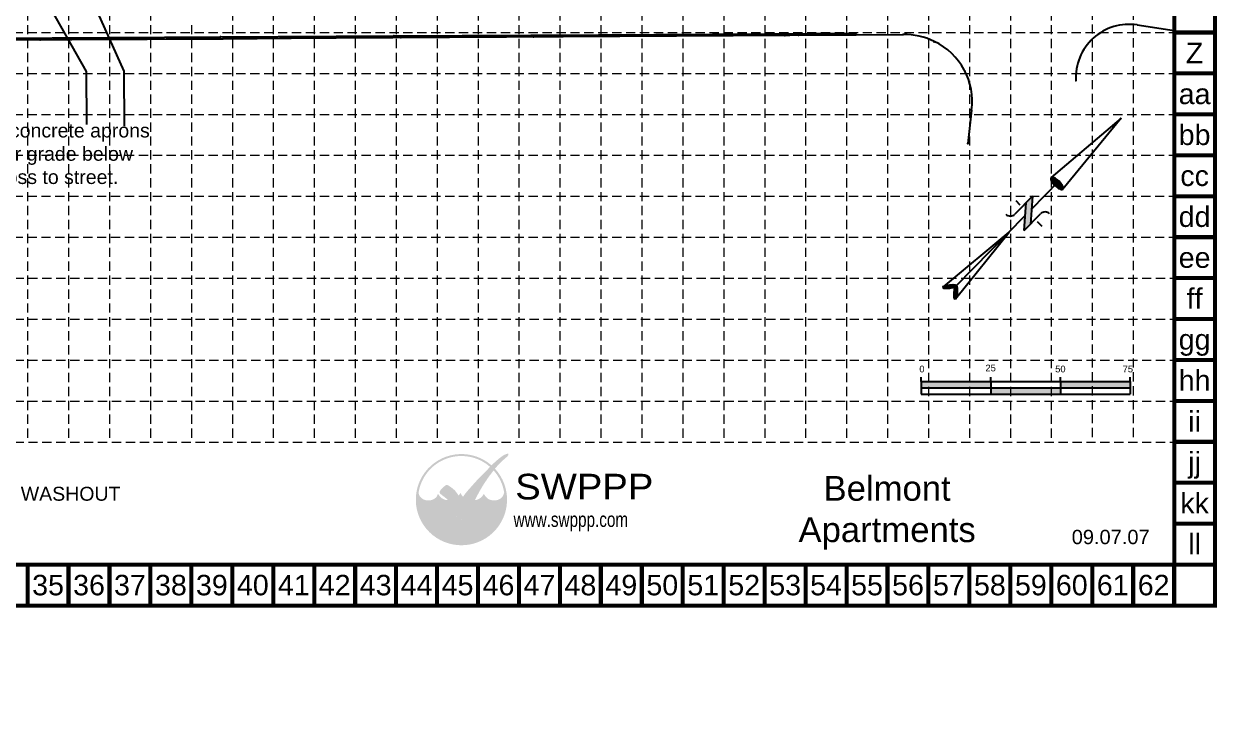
# Model space of a CAD drawing. Header units: feet. Extents: x 6046 to 7000, y 4530 to 5165.
# Drawn here: x 6566.3 to 7000.3, y 4529.5 to 4780.6 of the extents above; entities that cross this region are included whole.
import ezdxf
from ezdxf.enums import TextEntityAlignment as Align

# ---------------------------------------------------------------- set-up
doc = ezdxf.new("R2010")
doc.units = ezdxf.units.FT
doc.header["$LTSCALE"] = 30
doc.header["$MEASUREMENT"] = 0
doc.linetypes.add('HIDDEN', pattern=[0.375, 0.25, -0.125])
for name, color, linetype in [('20051228_SURVEY', 1, 'Continuous'), ('20070516_TOPO', 1, 'Continuous'), ('20070706_TOPO', 1, 'Continuous'), ('BASE', 7, 'Continuous'), ('DA_MAP_3', 1, 'Continuous'), ('GRID', 254, 'HIDDEN'), ('LEGEND', 1, 'Continuous'), ('LOGO', 7, 'Continuous'), ('MH_BOUNDARY', 1, 'Continuous'), ('NARROW', 7, 'Continuous'), ('STORM_SEWER', 1, 'Continuous'), ('TOPO_MAP', 1, 'Continuous')]:
    doc.layers.add(name, color=color, linetype=linetype)
doc.styles.add("L200'", font='ARIAL.TTF', dxfattribs={"height": 0.001969})
doc.styles.add('LOGO1', font='ROCKEB.TTF', dxfattribs={"height": 25})
doc.styles.get("Standard").update_dxf_attribs({"font": 'ARIAL.TTF'})

# ---------------------------------------------------------------- blocks, each defined once
blk = doc.blocks.new('North Arrow')
at = {"layer": 'NARROW'}
for p, q in [((32.43, 3.06), (32.43, 4.63)), ((0, 0), (22.36, 2)), ((0, 0), (22.33, -2.02)), ((28.77, -2.09), (34.02, 2.32)), ((36.18, 2.33), (30.46, 2.33)), ((36.16, 2.32), (31.04, -2.09)), ((39.1, 0.01), (59.96, 2.11)), ((31.2, -0.05), (21.66, -0.05)), ((21.66, -0.05), (21.66, -0.05)), ((28.77, -2.09), (34.95, -2.09)), ((32.43, -4.26), (32.43, -2.8)), ((57.45, -0.05), (33.41, -0.05)), ((59.83, -2.14), (39.04, -0.01)), ((57.69, -0.03), (57.77, -0.01)), ((57.77, -0.05), (57.69, -0.03))]:
    blk.add_line(p, q, dxfattribs=at)
blk.add_lwpolyline([(22.36, -2.03), (22.59, -1.93, 0.091577), (22.87, -1.44, 0.048306), (23.03, -0.75), (23.07, -0.01), (23.01, 0.82, 0.048306), (22.87, 1.42, 0.091577), (22.59, 1.91), (22.36, 2.01), (22.14, 1.91, 0.091577), (21.86, 1.42, 0.048306), (21.72, 0.82), (21.66, -0.01), (21.72, -0.83, 0.048306), (21.86, -1.44, 0.091577), (22.14, -1.93)], format="xyb", close=True, dxfattribs=at)
for points in [[(57.46, -0.03), (57.44, 0.08, -0.066818), (57.67, 0.47, -0.03073), (58.01, 0.84), (58.52, 1.29), (59.07, 1.7, -0.03073), (59.5, 1.95, -0.066818), (59.93, 2.1), (60.04, 2.06)], [(60.04, 2.06), (60.05, 1.95, -0.066818), (59.82, 1.56, -0.03073), (59.43, 1.14), (58.97, 0.74), (58.42, 0.33, -0.03073), (57.99, 0.08, -0.036692), (57.76, -0.02)], [(57.46, -0.04), (57.44, -0.15, 0.066818), (57.67, -0.54, 0.03073), (58.01, -0.9), (58.52, -1.36), (59.07, -1.77, 0.03073), (59.5, -2.02, 0.066818), (59.93, -2.17), (60.04, -2.13)], [(60.04, -2.13), (60.05, -2.01, 0.066818), (59.82, -1.63, 0.03073), (59.43, -1.2), (58.97, -0.8), (58.42, -0.4, 0.03073), (57.99, -0.15, 0.036692), (57.76, -0.05)]]:
    blk.add_lwpolyline(points, format="xyb", dxfattribs=at)
for centre, start, end in [((30.46, 3.86), 178.8769, 270), ((34.95, -3.62), 358.8769, 90)]:
    blk.add_arc(centre, 1.53, start, end, dxfattribs=at)
for points in [[(23.03, -0.76), (21.67, -0.05), (23.07, -0.05), (21.72, 0.82)], [(23.07, -0.05), (21.72, 0.82), (23.02, 0.75), (21.85, 1.42)], [(23.02, 0.75), (21.85, 1.42), (22.87, 1.44), (22.14, 1.91)], [(22.87, 1.44), (22.14, 1.91), (22.59, 1.91), (22.36, 2)], [(31.05, -2.09), (36.15, 2.36), (28.75, -2.06), (34.01, 2.36)], [(57.44, 0.08), (57.7, -0.01), (57.5, 0.21), (57.77, -0.01)], [(57.45, -0.04), (57.69, -0.02), (57.44, 0.08), (57.7, -0.01)], [(57.5, 0.21), (57.77, -0.01), (57.6, 0.39), (57.94, 0.06)], [(57.6, 0.39), (57.94, 0.06), (57.68, 0.5), (58.07, 0.13)], [(57.68, 0.5), (58.07, 0.13), (57.84, 0.66), (58.29, 0.26)], [(57.84, 0.66), (58.29, 0.26), (58.03, 0.86), (58.52, 0.41)], [(58.03, 0.86), (58.52, 0.41), (58.26, 1.07), (58.73, 0.57)], [(58.26, 1.07), (58.73, 0.57), (58.52, 1.3), (59.05, 0.81)], [(58.52, 1.3), (59.05, 0.81), (58.7, 1.42), (59.26, 0.99)], [(59.26, 1), (58.69, 1.42), (59.45, 1.15), (59, 1.65)], [(59.45, 1.15), (59, 1.65), (59.62, 1.34), (59.28, 1.82)], [(59.62, 1.34), (59.28, 1.82), (59.81, 1.55), (59.49, 1.95)], [(59.81, 1.55), (59.49, 1.95), (59.93, 1.73), (59.69, 2.04)], [(59.93, 1.73), (59.69, 2.04), (60.05, 1.94), (59.93, 2.1)], [(60.05, 1.94), (59.93, 2.1), (60.04, 2.06)], [(22.87, -1.44), (21.72, -0.87), (23.03, -0.76), (21.67, -0.05)], [(22.58, -1.93), (21.86, -1.45), (22.87, -1.44), (21.72, -0.87)], [(22.36, -2.01), (22.14, -1.93), (22.58, -1.93), (21.86, -1.45)], [(57.44, -0.14), (57.69, -0.02), (57.45, -0.04), (57.69, -0.02)], [(57.46, -0.19), (57.7, -0.03), (57.44, -0.14), (57.69, -0.02)], [(57.53, -0.33), (57.76, -0.05), (57.46, -0.19), (57.7, -0.03)], [(57.63, -0.48), (57.9, -0.1), (57.53, -0.33), (57.76, -0.05)], [(57.78, -0.66), (58.09, -0.2), (57.63, -0.48), (57.9, -0.1)], [(57.97, -0.87), (58.34, -0.35), (57.78, -0.66), (58.09, -0.2)], [(58.24, -1.11), (58.61, -0.54), (57.97, -0.87), (58.34, -0.35)], [(58.61, -1.43), (58.93, -0.77), (58.24, -1.11), (58.61, -0.54)], [(58.91, -1.64), (59.2, -1), (58.61, -1.43), (58.93, -0.77)], [(59.12, -1.79), (59.57, -1.36), (58.92, -1.65), (59.2, -1.01)], [(59.35, -1.93), (59.81, -1.62), (59.12, -1.79), (59.57, -1.36)], [(59.54, -1.32), (59.41, -1.18), (59.21, -1.01)], [(59.58, -2.05), (59.93, -1.79), (59.35, -1.93), (59.81, -1.62)], [(59.78, -2.13), (60.05, -2.01), (59.58, -2.05), (59.93, -1.79)], [(59.92, -2.17), (60.04, -2.13), (59.78, -2.13), (60.05, -2.01)]]:
    blk.add_solid(points, dxfattribs=at)
blk = doc.blocks.new('new logo')
at = {"layer": 'LOGO'}
h = blk.add_hatch(color=170, dxfattribs=at)
h.paths.add_polyline_path([(67.4, 44.1), (66.8, 44.7), (66.3, 45.2), (66, 45.8), (65.5, 46.4), (65.1, 47.2), (64.7, 47.9), (64.4, 48.5), (64.2, 49), (63.9, 49.6), (63.7, 50.1), (63.3, 51), (62.9, 52), (62.6, 52.8), (62.4, 53.3), (62.2, 53.7), (62.1, 54.2), (61.9, 54.7), (61.7, 55.2), (61.5, 55.7), (61.3, 56.3), (61, 56.8), (60.8, 57.4), (60.5, 57.9), (60.2, 58.5), (60, 59.1), (59.7, 59.6), (59.3, 60.2), (59, 60.8), (58.7, 61.3), (58.3, 61.9), (58, 62.4), (57.6, 62.9), (57.3, 63.4), (56.9, 63.9), (56.6, 64.3), (56.3, 64.7), (55.9, 65.1), (55.6, 65.5), (55.2, 65.9), (54.9, 66.2), (54, 66.2), (52.9, 66.3), (52, 66.5), (51.5, 66.6), (50.9, 66.8), (50.3, 67), (49.4, 67.4), (48.3, 67.9), (47.3, 68.6), (46.5, 69.3), (45.7, 70), (45, 70.8), (44.4, 71.5), (44, 72.2), (43.6, 72.7), (43.4, 72.9), (43.2, 73.2), (43.1, 73.4), (43, 73.5), (42.8, 73.7), (42.7, 73.7), (42.7, 73.8), (42.6, 73.8), (42.5, 73.7), (42.5, 73.6), (42.4, 73.5), (42.4, 73.4), (42.3, 73.2), (42.2, 72.8), (42, 72.1), (41.7, 71.5), (41.4, 70.9), (41, 70.3), (40.5, 69.8), (40, 69.2), (39.4, 68.7), (38.8, 68.2), (38.1, 67.7), (37.3, 67.3), (36.5, 66.9), (35.7, 66.6), (34.9, 66.3), (34, 66.1), (33, 66), (31.9, 65.9), (30.8, 65.9), (29.6, 65.9), (28.6, 66), (27.6, 66.1), (26.7, 66.4), (25.8, 66.7), (25, 67.1), (24.1, 67.6), (23.2, 68.2), (22.4, 68.9), (21.8, 69.5), (21.4, 69.9), (21, 70.4), (20.6, 70.9), (20.2, 71.5), (19.9, 72.1), (19.5, 72.9), (19.2, 73.8), (18.9, 74.8, -0.595729), (106.3, 106.8), (107, 107.5), (107.5, 108), (108.1, 108.6, 37.93689), (112.3, 104.5), (112.1, 104.2), (111.6, 103.7), (111.1, 103.1), (110.6, 102.5, -0.146449), (123.6, 75), (123.3, 74.5), (123.1, 74), (122.9, 73.5), (122.8, 73.1), (122.5, 72.4), (122.2, 71.7), (121.9, 71.1), (121.5, 70.5), (121.1, 70), (120.7, 69.5), (120.2, 69), (119.6, 68.6), (119, 68.1), (118.4, 67.7), (117.8, 67.4), (117.1, 67), (116.5, 66.7), (115.8, 66.5), (115, 66.3), (114.3, 66.1), (113.5, 66), (112.7, 65.9), (111.9, 65.8), (111.1, 65.8), (110.3, 65.8), (109.4, 65.9), (108.6, 66), (107.7, 66.2), (106.8, 66.4), (105.9, 66.7), (105.1, 67.1), (104.3, 67.5), (103.5, 68), (102.8, 68.6), (102.1, 69.3), (101.4, 70), (100.8, 70.7), (100.2, 71.4), (99.8, 72), (99.5, 72.5), (99.4, 72.8), (99.3, 73), (99.1, 73.2), (99, 73.4), (98.9, 73.5), (98.8, 73.6), (98.7, 73.6), (98.6, 73.6), (98.5, 73.5), (98.4, 73.4), (98.4, 73.3), (98.3, 73.2), (98.2, 73), (98.1, 72.8), (97.8, 72.4), (97.4, 71.8), (96.9, 71.1), (96.4, 70.5), (95.9, 70.1), (95.4, 69.6), (94.8, 69.1), (94.2, 68.6), (93.5, 68.2), (92.8, 67.7), (91.9, 67.3), (91, 66.9), (90.1, 66.6), (89.4, 66.4), (88.6, 66.2), (87.8, 66.1), (87.6, 65.6), (87.4, 65.1), (87.1, 64.4), (86.9, 63.8), (86.6, 63), (86.3, 62.2), (85.9, 61.3), (85.6, 60.4), (85.3, 59.5), (84.9, 58.6), (84.6, 57.7), (84.2, 56.7), (83.9, 55.8), (83.5, 54.9), (83.2, 54), (82.9, 53.2), (82.6, 52.4), (82.3, 51.6), (82.1, 51), (81.9, 50.3), (81.6, 49.8), (81.3, 48.9), (80.9, 48.1), (80.5, 47.3), (80.1, 46.6), (79.6, 45.9), (79.1, 45.4), (78.6, 44.8), (78.1, 44.3), (77.6, 43.9), (77, 43.5), (76.5, 43.1), (75.9, 42.8), (75.3, 42.6), (74.6, 42.3), (73.7, 42.1), (73, 41.9), (72.2, 41.9), (71.6, 42), (70.9, 42.2), (70.1, 42.5), (69.4, 42.8), (68.7, 43.1), (68, 43.5)])
h.paths.add_polyline_path([(71.8, 72), (70.7, 73.9), (70.1, 75.2), (69.7, 74.3), (68.7, 72.6), (67.9, 71.7), (67.9, 71.5), (68.1, 71.2), (68.3, 71), (68.4, 70.8), (68.5, 70.6), (68.7, 70.4), (68.8, 70.2), (68.9, 70.1), (69, 70), (69.1, 69.8), (69.3, 69.7), (69.4, 69.7), (69.5, 69.6), (69.6, 69.5), (69.7, 69.5), (69.8, 69.4), (69.9, 69.4), (70.1, 69.3), (70.2, 69.3), (70.3, 69.2), (70.4, 69.2), (70.5, 69.2), (70.6, 69.2), (70.8, 69.2), (70.9, 69.2), (71, 69.2), (71.1, 69.2), (71.2, 69.2), (71.3, 69.2), (71.4, 69.2), (71.5, 69.2), (71.6, 69.2), (71.7, 69.3), (71.8, 69.3), (71.9, 69.3), (72, 69.4), (72.1, 69.5), (72.2, 69.5), (72.3, 69.6), (72.5, 69.6), (72.6, 69.7), (72.7, 69.8), (72.8, 69.9), (72.9, 70), (73, 70.1), (73.1, 70.2), (73.2, 70.3), (73.3, 70.4), (72.5, 71.1)], flags=17)
blk.add_hatch(color=240, dxfattribs=at).paths.add_polyline_path([(117.7, 117.3), (118.9, 118.2), (119.8, 118.9), (120.6, 119.5), (121.3, 119.9), (121.9, 120.3), (122.4, 120.6), (122.8, 120.9), (123.1, 121.1), (123.4, 121.3), (123.7, 121.4), (124, 121.6), (124.2, 121.7), (124.4, 121.8), (124.6, 121.9), (124.8, 121.9), (125, 122), (125.2, 122.1), (125.4, 122.2), (125.6, 122.2), (125.8, 122.3), (125.9, 122.4), (126.1, 122.4), (126.3, 122.5), (126.4, 122.5), (126.6, 122.6), (126.7, 122.6), (126.8, 122.7), (126.9, 122.7), (127.1, 122.7), (127.2, 122.8), (127.3, 122.8), (127.4, 122.8), (127.5, 122.8), (127.6, 122.8), (127.7, 122.8), (127.8, 122.8), (127.9, 122.8), (128, 122.8), (128.1, 122.8), (128.1, 122.8), (128.2, 122.8), (128.3, 122.8), (128.4, 122.8), (128.4, 122.7), (128.5, 122.7), (128.5, 122.7), (128.6, 122.7), (128.6, 122.6), (128.7, 122.6), (128.7, 122.6), (128.7, 122.5), (128.7, 122.5), (128.8, 122.4), (128.8, 122.4), (128.8, 122.3), (128.8, 122.3), (128.8, 122.2), (128.8, 122.1), (128.8, 122.1), (128.8, 122), (128.8, 121.9), (128.8, 121.8), (128.8, 121.8), (128.8, 121.7), (128.8, 121.6), (128.7, 121.5), (128.7, 121.4), (128.7, 121.3), (128.6, 121.3), (128.6, 121.2), (128.5, 121.1), (128.4, 121), (128.4, 120.8), (128.3, 120.7), (128.2, 120.6), (128.1, 120.4), (128, 120.3), (127.8, 120.1), (127.7, 120), (127.6, 119.8), (127.4, 119.6), (127.3, 119.4), (127.1, 119.2), (126.8, 119), (126.6, 118.8), (126.3, 118.5), (125.9, 118.2), (125.5, 117.9), (125.1, 117.5), (124.6, 117), (124, 116.6), (123.5, 116.1), (122.9, 115.6), (122.3, 115.1), (121.7, 114.5), (121.1, 114), (120.6, 113.5), (120, 113), (119.5, 112.5), (119, 112), (118.5, 111.5), (118, 111), (117.5, 110.5), (117, 109.9), (116.5, 109.4), (116, 108.8), (115.5, 108.3), (115, 107.7), (114.5, 107.1), (114, 106.6), (113.5, 106), (113, 105.4), (112.5, 104.8), (112.1, 104.2), (111.6, 103.7), (111.1, 103.1), (110.6, 102.4), (110.1, 101.8), (109.6, 101.1), (109, 100.4), (108.5, 99.7), (107.9, 98.9), (107.3, 98.1), (106.7, 97.3), (106, 96.4), (105.4, 95.6), (104.8, 94.7), (104.2, 93.9), (103.6, 93.1), (103.1, 92.3), (102.5, 91.5), (102, 90.6), (101.4, 89.8), (100.9, 89), (100.3, 88.2), (99.8, 87.3), (99.2, 86.5), (98.6, 85.6), (98.1, 84.7), (97.5, 83.8), (96.9, 82.9), (96.4, 82), (95.9, 81.1), (95.4, 80.3), (94.9, 79.5), (94.5, 78.7), (94, 78), (93.6, 77.2), (93.2, 76.5), (92.8, 75.8), (92.4, 75), (92, 74.3), (91.6, 73.5), (91.2, 72.8), (90.8, 72), (90.4, 71.3), (90, 70.6), (89.6, 69.9), (89.3, 69.3), (89, 68.7), (88.8, 68.2), (88.5, 67.7), (88.3, 67.3), (88.1, 66.9), (88, 66.5), (87.8, 66.1), (87.6, 65.6), (87.4, 65.1), (87.1, 64.4), (86.9, 63.8), (86.6, 63), (86.3, 62.2), (85.9, 61.3), (85.6, 60.4), (85.3, 59.5), (84.9, 58.6), (84.6, 57.7), (84.2, 56.7), (83.9, 55.8), (83.5, 54.9), (83.2, 54), (82.9, 53.2), (82.6, 52.4), (82.3, 51.6), (82.1, 51), (81.9, 50.3), (81.6, 49.8), (81.4, 49.2), (81.2, 48.7), (81, 48.3), (80.8, 47.9), (80.6, 47.5), (80.4, 47.1), (80.2, 46.7), (80, 46.4), (79.7, 46.1), (79.5, 45.8), (79.2, 45.5), (79, 45.2), (78.7, 44.9), (78.5, 44.7), (78.2, 44.4), (78, 44.2), (77.7, 44), (77.4, 43.8), (77.2, 43.6), (76.9, 43.4), (76.6, 43.2), (76.3, 43), (76, 42.9), (75.7, 42.7), (75.5, 42.6), (75.2, 42.5), (74.9, 42.4), (74.6, 42.3), (74.3, 42.2), (74, 42.1), (73.8, 42.1), (73.5, 42), (73.2, 42), (73, 41.9), (72.7, 41.9), (72.5, 41.9), (72.2, 41.9), (72, 42), (71.8, 42), (71.5, 42.1), (71.3, 42.1), (71.1, 42.2), (70.8, 42.2), (70.6, 42.3), (70.4, 42.4), (70.1, 42.5), (69.9, 42.6), (69.6, 42.7), (69.4, 42.8), (69.2, 42.9), (68.9, 43), (68.7, 43.1), (68.5, 43.2), (68.2, 43.4), (68, 43.6), (67.8, 43.7), (67.6, 43.9), (67.4, 44.1), (67.2, 44.3), (67, 44.5), (66.8, 44.7), (66.6, 44.9), (66.5, 45.1), (66.3, 45.4), (66.1, 45.6), (65.9, 45.9), (65.7, 46.2), (65.4, 46.6), (65.2, 47), (65, 47.4), (64.7, 47.9), (64.4, 48.5), (64.2, 49), (63.9, 49.6), (63.7, 50.1), (63.4, 50.7), (63.2, 51.3), (63, 51.8), (62.8, 52.3), (62.6, 52.8), (62.4, 53.3), (62.2, 53.7), (62.1, 54.2), (61.9, 54.7), (61.7, 55.2), (61.5, 55.7), (61.3, 56.3), (61, 56.8), (60.8, 57.4), (60.5, 57.9), (60.2, 58.5), (60, 59.1), (59.7, 59.6), (59.3, 60.2), (59, 60.8), (58.7, 61.3), (58.3, 61.9), (58, 62.4), (57.6, 62.9), (57.3, 63.4), (56.9, 63.9), (56.6, 64.3), (56.3, 64.7), (55.9, 65.1), (55.6, 65.5), (55.2, 65.9), (54.9, 66.3), (54.5, 66.6), (54.1, 67), (53.7, 67.4), (53.3, 67.8), (52.8, 68.1), (52.4, 68.5), (51.9, 68.9), (51.4, 69.3), (50.9, 69.7), (50.5, 70), (50, 70.4), (49.5, 70.8), (49.1, 71.1), (48.7, 71.5), (48.2, 71.8), (47.8, 72.1), (47.5, 72.4), (47.1, 72.7), (46.8, 72.9), (46.6, 73.1), (46.3, 73.3), (46.1, 73.5), (45.9, 73.6), (45.7, 73.8), (45.6, 73.9), (45.5, 74), (45.3, 74.2), (45.2, 74.3), (45.1, 74.4), (45, 74.6), (45, 74.7), (44.9, 74.8), (44.8, 75), (44.8, 75.1), (44.8, 75.2), (44.7, 75.4), (44.7, 75.5), (44.7, 75.7), (44.7, 75.8), (44.7, 76), (44.7, 76.1), (44.7, 76.3), (44.8, 76.4), (44.8, 76.6), (44.9, 76.7), (44.9, 76.9), (45, 77.1), (45.1, 77.2), (45.2, 77.4), (45.3, 77.6), (45.4, 77.8), (45.6, 78), (45.7, 78.2), (45.9, 78.5), (46.1, 78.7), (46.3, 79), (46.6, 79.3), (46.8, 79.5), (47.1, 79.8), (47.3, 80.1), (47.6, 80.4), (47.9, 80.7), (48.2, 81), (48.5, 81.3), (48.8, 81.6), (49.2, 81.9), (49.5, 82.2), (49.8, 82.5), (50.1, 82.7), (50.4, 83), (50.7, 83.2), (51, 83.4), (51.2, 83.6), (51.5, 83.8), (51.7, 83.9), (51.9, 84.1), (52.1, 84.2), (52.2, 84.3), (52.4, 84.4), (52.5, 84.5), (52.7, 84.5), (52.8, 84.6), (53, 84.6), (53.1, 84.6), (53.2, 84.7), (53.3, 84.7), (53.5, 84.7), (53.6, 84.7), (53.7, 84.7), (53.8, 84.7), (54, 84.7), (54.1, 84.6), (54.2, 84.6), (54.3, 84.5), (54.5, 84.5), (54.6, 84.4), (54.7, 84.4), (54.9, 84.3), (55, 84.2), (55.2, 84.1), (55.3, 84.1), (55.5, 84), (55.7, 83.9), (55.9, 83.7), (56.1, 83.6), (56.4, 83.4), (56.7, 83.2), (57, 83), (57.3, 82.8), (57.7, 82.5), (58, 82.3), (58.4, 82), (58.8, 81.7), (59.2, 81.4), (59.6, 81.1), (60, 80.8), (60.4, 80.5), (60.8, 80.2), (61.2, 79.9), (61.5, 79.6), (61.9, 79.3), (62.3, 78.9), (62.6, 78.6), (63, 78.3), (63.3, 77.9), (63.7, 77.5), (64, 77.2), (64.3, 76.8), (64.6, 76.4), (64.9, 76), (65.2, 75.6), (65.5, 75.2), (65.8, 74.8), (66.1, 74.4), (66.4, 74), (66.7, 73.6), (66.9, 73.2), (67.2, 72.8), (67.4, 72.5), (67.6, 72.1), (67.8, 71.8), (67.9, 71.5), (68.1, 71.2), (68.3, 71), (68.4, 70.8), (68.5, 70.6), (68.7, 70.4), (68.8, 70.2), (68.9, 70.1), (69, 70), (69.1, 69.8), (69.3, 69.7), (69.4, 69.7), (69.5, 69.6), (69.6, 69.5), (69.7, 69.5), (69.8, 69.4), (69.9, 69.4), (70.1, 69.3), (70.2, 69.3), (70.3, 69.2), (70.4, 69.2), (70.5, 69.2), (70.6, 69.2), (70.8, 69.2), (70.9, 69.2), (71, 69.2), (71.1, 69.2), (71.2, 69.2), (71.3, 69.2), (71.4, 69.2), (71.5, 69.2), (71.6, 69.2), (71.7, 69.3), (71.8, 69.3), (71.9, 69.3), (72, 69.4), (72.1, 69.5), (72.2, 69.5), (72.3, 69.6), (72.5, 69.6), (72.6, 69.7), (72.7, 69.8), (72.8, 69.9), (72.9, 70), (73, 70.1), (73.1, 70.2), (73.2, 70.3), (73.3, 70.5), (73.5, 70.6), (73.6, 70.8), (73.7, 70.9), (73.9, 71.1), (74, 71.3), (74.2, 71.5), (74.3, 71.8), (74.5, 72), (74.7, 72.3), (74.9, 72.6), (75.1, 72.8), (75.3, 73.1), (75.6, 73.5), (75.8, 73.8), (76.1, 74.1), (76.4, 74.5), (76.7, 74.9), (77, 75.3), (77.3, 75.7), (77.7, 76.1), (78, 76.5), (78.4, 77), (78.8, 77.4), (79.2, 77.9), (79.6, 78.4), (80, 78.9), (80.5, 79.5), (81, 80), (81.5, 80.6), (82, 81.1), (82.5, 81.7), (83, 82.3), (83.6, 82.9), (84.1, 83.5), (84.7, 84.1), (85.2, 84.7), (85.7, 85.3), (86.2, 85.8), (86.7, 86.4), (87.2, 86.9), (87.7, 87.4), (88.1, 87.9), (88.6, 88.5), (89.1, 89), (89.5, 89.5), (90, 90.1), (90.5, 90.6), (91, 91.2), (91.5, 91.7), (92.1, 92.3), (92.6, 92.9), (93.2, 93.5), (93.8, 94.1), (94.4, 94.8), (95, 95.4), (95.6, 96), (96.3, 96.7), (96.9, 97.3), (97.6, 98), (98.2, 98.6), (98.8, 99.2), (99.4, 99.8), (100, 100.3), (100.5, 100.9), (101.1, 101.4), (101.6, 102), (102.1, 102.5), (102.7, 103.1), (103.2, 103.6), (103.7, 104.1), (104.2, 104.7), (104.8, 105.2), (105.3, 105.8), (105.9, 106.3), (106.4, 106.9), (107, 107.5), (107.5, 108), (108.1, 108.6), (108.7, 109.2), (109.3, 109.8), (109.9, 110.3), (110.4, 110.9), (111, 111.5), (111.6, 112), (112.2, 112.6), (112.8, 113.1), (113.4, 113.6), (114, 114.2), (114.6, 114.7), (115.3, 115.3), (116, 115.9), (116.8, 116.6)])
at = {"layer": 'LOGO', "style": 'LOGO1'}
for s, height, width, p in [('SWPPP', 31.32, 1.115, (137, 67)), ('www.swppp.com', 18.112, 0.77, (135, 33.4))]:
    blk.add_text(s, height=height, dxfattribs=dict(at, width=width)).set_placement(p)
blk = doc.blocks.new('A$C25F95DC9')
h = blk.add_hatch(color=7)
h.paths.add_polyline_path([(26.06, 2.28), (26.06, 4.57), (0.71, 4.57), (0.71, 2.28)])
h.paths.add_polyline_path([(26.06, 2.28), (26.06, 0), (51.41, 0), (51.41, 2.28)])
h.paths.add_polyline_path([(51.41, 4.57), (51.41, 2.28), (76.76, 2.28), (76.76, 4.57)])
at = {"color": 7}
for p, q in [((0.71, 4.57), (0.71, 6.09)), ((0.71, 4.57), (26.06, 4.57)), ((0.71, 4.57), (0.71, 0)), ((26.06, 4.57), (26.06, 6.09)), ((26.06, 4.57), (76.76, 4.57)), ((26.06, 4.57), (26.06, 0)), ((51.41, 4.57), (51.41, 6.09)), ((51.41, 4.57), (51.41, 0)), ((76.76, 4.57), (76.76, 6.09)), ((76.76, 4.57), (76.76, 0)), ((0.71, 2.28), (76.76, 2.28)), ((0.71, 0), (26.06, 0)), ((26.06, 0), (76.76, 0))]:
    blk.add_line(p, q, dxfattribs=at)
for s, height, p in [('0', 2.43, (0.04, 7.9)), ('25', 2.434, (24.07, 8.27)), ('50', 2.434, (49.44, 7.9)), ('75', 2.434, (73.97, 7.9))]:
    blk.add_text(s, height=height, dxfattribs=at).set_placement(p)

msp = doc.modelspace()

# ---------------------------------------------------------------- linework, layer by layer
at = {"layer": '20051228_SURVEY', "color": 7, "linetype": 'Continuous', "flags": 128}
msp.add_lwpolyline([(6971.19, 4780.25), (6971.19, 4780.25, 0.476625), (6948.9, 4759.96), (6948.9, 4759.96)], format="xyb", dxfattribs=at)
at = {"layer": '20051228_SURVEY', "color": 7, "linetype": 'Continuous'}
msp.add_lwpolyline([(6971.19, 4780.25), (6984.66, 4778.21)], dxfattribs=at)
at = {"layer": '20070516_TOPO', "color": 7, "linetype": 'Continuous'}
for p, q in [((6531.28, 4774.75), (6638.66, 4775.22)), ((6531.4, 4775.34), (6637.78, 4775.95)), ((6637.78, 4775.95), (6700.81, 4776.29)), ((6638.66, 4775.22), (6700.89, 4775.8)), ((6700.81, 4776.29), (6775.56, 4776.71)), ((6700.89, 4775.8), (6775.66, 4776.18)), ((6775.56, 4776.71), (6837.31, 4777.02)), ((6775.66, 4776.18), (6837.27, 4776.53)), ((6837.27, 4776.53), (6868.83, 4776.7)), ((6837.31, 4777.02), (6868.82, 4777.27))]:
    msp.add_line(p, q, dxfattribs=at)
for p in [(6637.78, 4775.95), (6638.66, 4775.22), (6700.81, 4776.29), (6700.89, 4775.8), (6775.56, 4776.71), (6775.66, 4776.18), (6837.27, 4776.53), (6837.31, 4777.02), (6868.82, 4777.27), (6868.83, 4776.7)]:
    msp.add_point(p, dxfattribs=at)
at = {"layer": '20070706_TOPO', "color": 7, "linetype": 'Continuous'}
for p, q in [((6444.05, 4774.13), (6886.09, 4776.81)), ((6910.97, 4749.21), (6909.56, 4737.14))]:
    msp.add_line(p, q, dxfattribs=at)
for centre, radius, start, end in [((6886.25, 4751.03), 25.78, 64.3594, 90.3653), ((6887.09, 4752.49), 24.1, 352.1758, 64.65)]:
    msp.add_arc(centre, radius, start, end, dxfattribs=at)
for p in [(6572.19, 4774.86), (6576.08, 4774.92), (6703.36, 4775.66), (6707.25, 4775.76), (6751.61, 4775.96), (6756.29, 4776.09), (6843.09, 4776.42), (6848.04, 4776.48), (6886.09, 4776.81), (6897.41, 4774.27), (6897.41, 4774.12), (6908.54, 4763.49), (6910.97, 4749.21), (6909.56, 4737.14)]:
    msp.add_point(p, dxfattribs=at)
at = {"layer": 'BASE', "color": 9}
msp.add_line((6984.63, 5149.78), (6984.63, 4583.91), dxfattribs=at)
at = {"layer": 'BASE', "const_width": 1.49}
for points in [[(6999.52, 4777.5), (6984.63, 4777.5)], [(6999.52, 4762.61), (6984.63, 4762.61)], [(6999.52, 4747.71), (6984.63, 4747.71)], [(6999.52, 4732.82), (6984.63, 4732.82)], [(6999.52, 4717.93), (6984.63, 4717.93)], [(6999.52, 4703.04), (6984.63, 4703.04)], [(6999.52, 4688.15), (6984.63, 4688.15)], [(6999.52, 4673.26), (6984.63, 4673.26)], [(6999.52, 4658.37), (6984.63, 4658.37)], [(6999.52, 4643.48), (6984.63, 4643.48)], [(6999.52, 4628.58), (6984.63, 4628.58)], [(6999.52, 4613.69), (6984.63, 4613.69)], [(6999.52, 4598.8), (6984.63, 4598.8)], [(6567.67, 4569.02), (6567.67, 4583.91)], [(6582.56, 4569.02), (6582.56, 4583.91)], [(6597.46, 4569.02), (6597.46, 4583.91)], [(6612.35, 4569.02), (6612.35, 4583.91)], [(6627.24, 4569.02), (6627.24, 4583.91)], [(6642.13, 4569.02), (6642.13, 4583.91)], [(6657.02, 4569.02), (6657.02, 4583.91)], [(6671.91, 4569.02), (6671.91, 4583.91)], [(6686.8, 4569.02), (6686.8, 4583.91)], [(6701.69, 4569.02), (6701.69, 4583.91)], [(6716.59, 4569.02), (6716.59, 4583.91)], [(6731.48, 4569.02), (6731.48, 4583.91)], [(6746.37, 4569.02), (6746.37, 4583.91)], [(6761.26, 4569.02), (6761.26, 4583.91)], [(6776.15, 4569.02), (6776.15, 4583.91)], [(6791.04, 4569.02), (6791.04, 4583.91)], [(6805.93, 4569.02), (6805.93, 4583.91)], [(6820.82, 4569.02), (6820.82, 4583.91)], [(6835.72, 4569.02), (6835.72, 4583.91)], [(6850.61, 4569.02), (6850.61, 4583.91)], [(6865.5, 4569.02), (6865.5, 4583.91)], [(6880.39, 4569.02), (6880.39, 4583.91)], [(6895.28, 4569.02), (6895.28, 4583.91)], [(6910.17, 4569.02), (6910.17, 4583.91)], [(6925.06, 4569.02), (6925.06, 4583.91)], [(6939.95, 4569.02), (6939.95, 4583.91)], [(6954.85, 4569.02), (6954.85, 4583.91)], [(6969.74, 4569.02), (6969.74, 4583.91)], [(6999.52, 4583.91), (6984.63, 4583.91)], [(6984.63, 4569.02), (6984.63, 4583.91)]]:
    msp.add_lwpolyline(points, dxfattribs=at)
at = {"layer": 'GRID', "color": 252, "linetype": 'HIDDEN', "lineweight": 0, "ltscale": 0.45}
for p, q in [((6567.67, 5149.78), (6567.67, 4628.52)), ((6582.56, 5149.78), (6582.56, 4628.52)), ((6597.46, 5149.78), (6597.46, 4628.52)), ((6612.35, 5149.78), (6612.35, 4628.52)), ((6627.24, 5149.78), (6627.24, 4628.52)), ((6642.13, 5149.78), (6642.13, 4628.52)), ((6657.02, 5149.78), (6657.02, 4628.52)), ((6671.91, 5149.78), (6671.91, 4628.52)), ((6686.8, 5149.78), (6686.8, 4628.52)), ((6701.69, 5149.78), (6701.69, 4628.52)), ((6716.59, 5149.78), (6716.59, 4628.52)), ((6731.48, 5149.78), (6731.48, 4628.52)), ((6746.37, 5149.78), (6746.37, 4628.52)), ((6761.26, 5149.78), (6761.26, 4628.52)), ((6776.15, 5149.78), (6776.15, 4628.52)), ((6791.04, 5149.78), (6791.04, 4628.52)), ((6805.93, 5149.78), (6805.93, 4628.52)), ((6820.82, 5149.78), (6820.82, 4628.52)), ((6835.72, 5149.78), (6835.72, 4628.52)), ((6850.61, 5149.78), (6850.61, 4628.52)), ((6865.5, 5149.78), (6865.5, 4628.52)), ((6880.39, 5149.78), (6880.39, 4628.52)), ((6895.28, 5149.78), (6895.28, 4628.52)), ((6910.17, 5149.78), (6910.17, 4628.52)), ((6925.06, 5149.78), (6925.06, 4628.52)), ((6939.95, 5149.78), (6939.95, 4628.52)), ((6954.82, 5150.02), (6954.82, 4628.52)), ((6969.71, 5150.02), (6969.71, 4628.52)), ((6061.37, 4777.5), (6984.63, 4777.5)), ((6061.37, 4762.61), (6984.63, 4762.61)), ((6061.37, 4747.71), (6984.63, 4747.71)), ((6061.37, 4732.82), (6984.63, 4732.82)), ((6061.37, 4717.93), (6984.63, 4717.93)), ((6061.37, 4703.04), (6984.63, 4703.04)), ((6061.7, 4688.08), (6984.96, 4688.08)), ((6061.7, 4673.19), (6984.96, 4673.19)), ((6061.7, 4658.3), (6984.96, 4658.3)), ((6061.7, 4643.41), (6984.96, 4643.41)), ((6061.7, 4628.52), (6984.96, 4628.52))]:
    msp.add_line(p, q, dxfattribs=at)
at = {"layer": 'STORM_SEWER', "color": 5, "linetype": 'Continuous'}
for p, q in [((6580.27, 4813.45), (6602.71, 4763.46)), ((6602.71, 4763.46), (6602.81, 4743.47))]:
    msp.add_line(p, q, dxfattribs=at)
at = {"layer": 'STORM_SEWER', "color": 5, "linetype": 'Continuous', "flags": 128}
msp.add_lwpolyline([(6567.13, 4801.95), (6589.03, 4763.28), (6589.12, 4744.08)], dxfattribs=at)

# ---------------------------------------------------------------- block references
at = {"layer": 'BASE', "xscale": 1.489124999999675, "yscale": 1.489125000000058, "zscale": 1.489124999999654, "rotation": 225.5533251555941}
msp.add_blockref('North Arrow', (6965.36, 4746.37), dxfattribs=at)
at = {"layer": 'GRID', "ltscale": 500, "xscale": 0.2978249999996478, "yscale": 0.2978249999996478, "zscale": 0.2978249999999308}
msp.add_blockref('new logo', (6704.2, 4587.67), dxfattribs=at)
at = {"layer": 'MH_BOUNDARY'}
msp.add_blockref('A$C25F95DC9', (6891.93, 4645.96), dxfattribs=at)

# ---------------------------------------------------------------- texts
at = {"color": 3, "insert": (6519.85, 4744.39), "char_height": 5.07778, "width": 189.5784, "attachment_point": 2}
msp.add_mtext('{\\C7;Sandbags may be needed across existing concrete aprons until installation of silt fence is possible, or grade below existing concrete to prevent sediment loss to street. }', dxfattribs=at)
at = {"insert": (6880.25, 4616.18), "char_height": 9.025, "width": 43.7109, "attachment_point": 2}
msp.add_mtext('Belmont Apartments', dxfattribs=at)
at = {"layer": 'BASE'}
for s, height, p in [('Z', 7.45, (6992.07, 4770.05)), ('aa', 7.446, (6992.07, 4755.16)), ('bb', 7.446, (6992.07, 4740.27)), ('cc', 7.446, (6992.07, 4725.38)), ('dd', 7.446, (6992.07, 4710.49)), ('ee', 7.446, (6992.07, 4695.6)), ('ff', 7.446, (6992.07, 4680.7)), ('gg', 7.446, (6992.07, 4665.81)), ('hh', 7.446, (6992.07, 4650.92)), ('ii', 7.446, (6992.07, 4636.03)), ('jj', 7.446, (6992.07, 4621.14)), ('kk', 7.446, (6992.07, 4606.25)), ('ll', 7.446, (6992.07, 4591.36)), ('35', 7.446, (6575.12, 4576.47)), ('36', 7.446, (6590.01, 4576.47)), ('37', 7.446, (6604.9, 4576.47)), ('38', 7.446, (6619.79, 4576.47)), ('39', 7.446, (6634.68, 4576.47)), ('40', 7.446, (6649.58, 4576.47)), ('41', 7.446, (6664.47, 4576.47)), ('42', 7.446, (6679.36, 4576.47)), ('43', 7.446, (6694.25, 4576.47)), ('44', 7.446, (6709.14, 4576.47)), ('45', 7.446, (6724.03, 4576.47)), ('46', 7.446, (6738.92, 4576.47)), ('47', 7.446, (6753.81, 4576.47)), ('48', 7.446, (6768.71, 4576.47)), ('49', 7.446, (6783.6, 4576.47)), ('50', 7.446, (6798.49, 4576.47)), ('51', 7.446, (6813.38, 4576.47)), ('52', 7.446, (6828.27, 4576.47)), ('53', 7.446, (6843.16, 4576.47)), ('54', 7.446, (6858.05, 4576.47)), ('55', 7.446, (6872.94, 4576.47)), ('56', 7.446, (6887.84, 4576.47)), ('57', 7.446, (6902.73, 4576.47)), ('58', 7.446, (6917.62, 4576.47)), ('59', 7.446, (6932.51, 4576.47)), ('60', 7.446, (6947.4, 4576.47)), ('61', 7.446, (6962.29, 4576.47)), ('62', 7.446, (6977.18, 4576.47))]:
    msp.add_text(s, height=height, dxfattribs=at).set_placement(p, align=Align.MIDDLE_CENTER)
msp.add_text('09.07.07', height=5.212, dxfattribs=at).set_placement((6961.55, 4591.36), align=Align.CENTER)
at = {"layer": 'LEGEND', "color": 7, "style": "L200'"}
msp.add_text('CONCRETE WASHOUT', height=5.0778, dxfattribs=at).set_placement((6523.42, 4607.15))

# ---------------------------------------------------------------- wipeouts: each hides what was drawn before it
msp.add_wipeout([(6683.12, 4529.52), (6701.94, 4529.52), (6701.94, 4534.62), (6683.12, 4534.62)]).dxf.layer = 'DA_MAP_3'

# ---------------------------------------------------------------- next in the draw order: wipeouts: each hides what was drawn before it
msp.add_wipeout([(6619.09, 4780.15), (6630.11, 4780.21), (6630.09, 4783.53), (6619.07, 4783.46)]).dxf.layer = 'TOPO_MAP'

# ---------------------------------------------------------------- next in the draw order: linework, layer by layer
at = {"layer": 'BASE', "const_width": 1.49}
for points in [[(6046.48, 4569.02), (6999.52, 4569.02), (6999.52, 5164.67), (6046.48, 5164.67)], [(6061.34, 4583.91), (6984.67, 4583.88), (6984.65, 5149.79), (6061.53, 5149.8)]]:
    msp.add_lwpolyline(points, close=True, dxfattribs=at)

doc.saveas('drawing.dxf')
